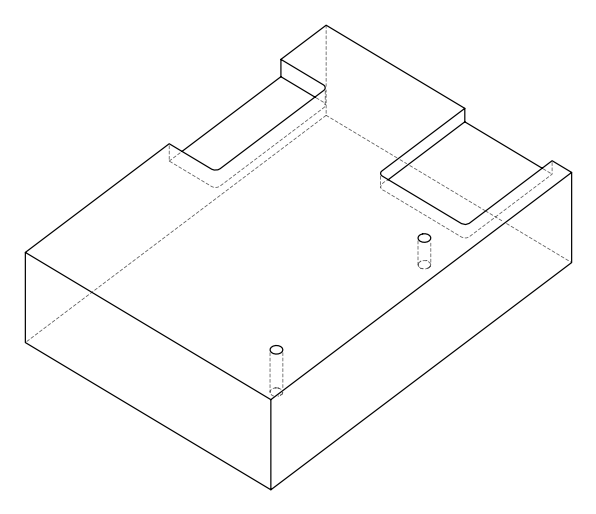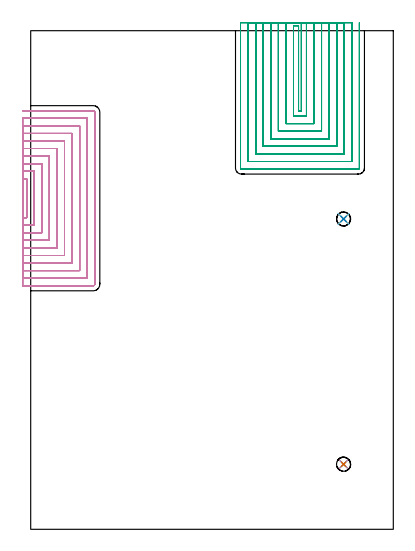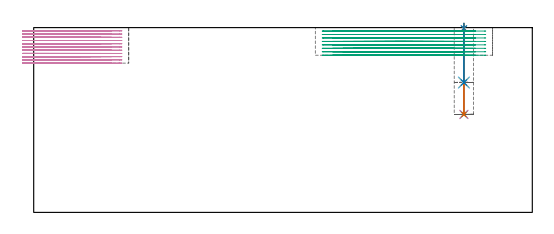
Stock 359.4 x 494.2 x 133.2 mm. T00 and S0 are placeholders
(PLAN: 10 operations, 6 tool changes, 141.7 min)
(1 SPOT_DRILL | STEP1POCKET | NXT0321_9005460120000 | 0.03 min | 3 mm3)
(2 SPOT_DRILL_1 | STEP1POCKET_1 | NXT0321_9005460120000 | 0.03 min | 2 mm3)
(3 DRILL_BLIND_HOLE_INTO_CENTER | STEP1POCKET | UGT0301_480 | 0.26 min | 3424 mm3)
(4 DRILL_TO_ENLARGE_BLIND_HOLE | STEP1POCKET | UGT0301_374 | 0.26 min | 4849 mm3)
(5 DRILL_BLIND_HOLE_INTO_CENTER_1 | STEP1POCKET_1 | UGT0301_480 | 0.17 min | 2127 mm3)
(6 DRILL_TO_ENLARGE_BLIND_HOLE_1 | STEP1POCKET_1 | UGT0301_374 | 0.17 min | 3105 mm3)
(7 BORE_BLIND_HOLE | STEP1POCKET | UGT0332_064 | 0.26 min | 1329 mm3)
(8 BORE_BLIND_HOLE_1 | STEP1POCKET_1 | UGT0332_064 | 0.17 min | 837 mm3)
(9 MILL_SLOT | SLOT_PARTIAL_RECTANGULAR | NXT0201_013 | Follow Part, ap 2.5, ae 75% | 57.04 min | 361140 mm3)
(10 MILL_SLOT_1 | SLOT_PARTIAL_RECTANGULAR_1 | NXT0201_013 | Follow Part, ap 2.5, ae 75% | 83.31 min | 321366 mm3)
(TOOL NXT0321_9005460120000 | NC Spot Drill, 142deg, 12mm, Carbide, Uncoated | D12 PA142 FL30 Z2)
(TOOL UGT0301_480 | Carbide Drill 8.5 mm | D8.5 PA118 FL75 Z2)
(TOOL UGT0301_374 | Twist Drill Flat Bottom 13 mm | D13 PA180 FL101 Z2)
(TOOL UGT0332_064 | 14 mm Boring Bar Slip Fit | D14)
(TOOL NXT0201_013 | ENDMILL 10mm | D10 FL30 Z4)
(OP 1 SPOT_DRILL)
G17 G21 G94 G90
T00 M6
G54
G17 G0 G90 X310.1 Y64.5 S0 M3
G43 Z143.2 H0
G94 G81 G98 Z132.589 F250. R136.2
G80
M5
M2
(OP 2 SPOT_DRILL_1)
G17 G21 G94 G90
T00 M6
G54
G17 G0 G90 X310.1 Y307.6 S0 M3
G43 Z143.2 H0
G94 G81 G98 Z132.589 F250. R136.2
G80
M5
M2
(OP 3 DRILL_BLIND_HOLE_INTO_CENTER)
G17 G21 G94 G90
T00 M6
G54
G17 G0 G90 X310.1 Y64.5 S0 M3
G43 Z143.2 H0
G94 G81 G98 Z70.6 F250. R135.2
G80
M5
M2
(OP 4 DRILL_TO_ENLARGE_BLIND_HOLE)
G17 G21 G94 G90
T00 M6
G54
G17 G0 G90 X310.1 Y64.5 S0 M3
G43 Z143.2 H0
G94 G73 G98 Z70.6 F250. Q12.52 R135.2
G80
M5
M2
(OP 5 DRILL_BLIND_HOLE_INTO_CENTER_1)
G17 G21 G94 G90
T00 M6
G54
G17 G0 G90 X310.1 Y307.6 S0 M3
G43 Z143.2 H0
G94 G81 G98 Z93.6 F250. R135.2
G80
M5
M2
(OP 6 DRILL_TO_ENLARGE_BLIND_HOLE_1)
G17 G21 G94 G90
T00 M6
G54
G17 G0 G90 X310.1 Y307.6 S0 M3
G43 Z143.2 H0
G94 G73 G98 Z93.6 F250. Q9.9 R135.2
G80
M5
M2
(OP 7 BORE_BLIND_HOLE)
G17 G21 G94 G90
T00 M6
G54
G17 G0 G90 X310.1 Y64.5 S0 M3
G43 Z143.2 H0
G94 G85 G98 Z70.6 F250. R135.2
G80
M5
M2
(OP 8 BORE_BLIND_HOLE_1)
G17 G21 G94 G90
T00 M6
G54
G17 G0 G90 X310.1 Y307.6 S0 M3
G43 Z143.2 H0
G94 G85 G98 Z93.6 F250. R135.2
G80
M5
M2
(OP 9 MILL_SLOT)
G17 G21 G94 G90
T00 M6
G54
G17 G0 G90 X268.3 Y502.2 S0 M3
G43 Z143.2 H0
Z130.712
G94 G1 Y499.2 F250.
Y414.6 F500.
X265.5
Y499.2
X260.5
Y409.6
X273.3
Y499.2
Y502.2 F250.
X253.
Y499.2
Y402.1 F500.
X280.8
Y499.2
Y502.2 F250.
X245.5
Y499.2
Y394.6 F500.
X288.3
Y499.2
Y502.2 F250.
X238.
Y499.2
Y387.1 F500.
X295.8
Y499.2
Y502.2 F250.
X230.5
Y499.2
Y379.6 F500.
X303.3
Y499.2
Y502.2 F250.
X223.
Y499.2
Y372.1 F500.
X310.8
Y499.2
Y502.2 F250.
X215.5
Y499.2
Y364.6 F500.
X318.3
Y499.2
Y502.2 F250.
X208.
Y499.2
Y358. F500.
G3 X208.9 Y357.1 R0.9
G1 X324.9
G3 X325.8 Y358. R0.9
G1 Y499.2
Y502.2 F250.
G0 X268.3 Z128.225
G1 Y499.2
Y414.6 F500.
X265.5
Y499.2
X260.5
Y409.6
X273.3
Y499.2
Y502.2 F250.
X253.
Y499.2
Y402.1 F500.
X280.8
Y499.2
Y502.2 F250.
X245.5
Y499.2
Y394.6 F500.
X288.3
Y499.2
Y502.2 F250.
X238.
Y499.2
Y387.1 F500.
X295.8
Y499.2
Y502.2 F250.
X230.5
Y499.2
Y379.6 F500.
X303.3
Y499.2
Y502.2 F250.
X223.
Y499.2
Y372.1 F500.
X310.8
Y499.2
Y502.2 F250.
X215.5
Y499.2
Y364.6 F500.
X318.3
Y499.2
Y502.2 F250.
X208.
Y499.2
Y358. F500.
G3 X208.9 Y357.1 R0.9
G1 X324.9
G3 X325.8 Y358. R0.9
G1 Y499.2
Y502.2 F250.
G0 X268.3 Z125.737
G1 Y499.2
Y414.6 F500.
X265.5
Y499.2
X260.5
Y409.6
X273.3
Y499.2
Y502.2 F250.
X253.
Y499.2
Y402.1 F500.
X280.8
Y499.2
Y502.2 F250.
X245.5
Y499.2
Y394.6 F500.
X288.3
Y499.2
Y502.2 F250.
X238.
Y499.2
Y387.1 F500.
X295.8
Y499.2
Y502.2 F250.
X230.5
Y499.2
Y379.6 F500.
X303.3
Y499.2
Y502.2 F250.
X223.
Y499.2
Y372.1 F500.
X310.8
Y499.2
Y502.2 F250.
X215.5
Y499.2
Y364.6 F500.
X318.3
Y499.2
Y502.2 F250.
X208.
Y499.2
Y358. F500.
G3 X208.9 Y357.1 R0.9
G1 X324.9
G3 X325.8 Y358. R0.9
G1 Y499.2
Y502.2 F250.
G0 X268.3 Z123.25
G1 Y499.2
Y414.6 F500.
X265.5
Y499.2
X260.5
Y409.6
X273.3
Y499.2
Y502.2 F250.
X253.
Y499.2
Y402.1 F500.
X280.8
Y499.2
Y502.2 F250.
X245.5
Y499.2
Y394.6 F500.
X288.3
Y499.2
Y502.2 F250.
X238.
Y499.2
Y387.1 F500.
X295.8
Y499.2
Y502.2 F250.
X230.5
Y499.2
Y379.6 F500.
X303.3
Y499.2
Y502.2 F250.
X223.
Y499.2
Y372.1 F500.
X310.8
Y499.2
Y502.2 F250.
X215.5
Y499.2
Y364.6 F500.
X318.3
Y499.2
Y502.2 F250.
X208.
Y499.2
Y358. F500.
G3 X208.9 Y357.1 R0.9
G1 X324.9
G3 X325.8 Y358. R0.9
G1 Y499.2
Y502.2 F250.
G0 X268.3 Z120.762
G1 Y499.2
Y414.6 F500.
X265.5
Y499.2
X260.5
Y409.6
X273.3
Y499.2
Y502.2 F250.
X253.
Y499.2
Y402.1 F500.
X280.8
Y499.2
Y502.2 F250.
X245.5
Y499.2
Y394.6 F500.
X288.3
Y499.2
Y502.2 F250.
X238.
Y499.2
Y387.1 F500.
X295.8
Y499.2
Y502.2 F250.
X230.5
Y499.2
Y379.6 F500.
X303.3
Y499.2
Y502.2 F250.
X223.
Y499.2
Y372.1 F500.
X310.8
Y499.2
Y502.2 F250.
X215.5
Y499.2
Y364.6 F500.
X318.3
Y499.2
Y502.2 F250.
X208.
Y499.2
Y358. F500.
G3 X208.9 Y357.1 R0.9
G1 X324.9
G3 X325.8 Y358. R0.9
G1 Y499.2
Y502.2 F250.
G0 X268.3 Z118.275
G1 Y499.2
Y414.6 F500.
X265.5
Y499.2
X260.5
Y409.6
X273.3
Y499.2
Y502.2 F250.
X253.
Y499.2
Y402.1 F500.
X280.8
Y499.2
Y502.2 F250.
X245.5
Y499.2
Y394.6 F500.
X288.3
Y499.2
Y502.2 F250.
X238.
Y499.2
Y387.1 F500.
X295.8
Y499.2
Y502.2 F250.
X230.5
Y499.2
Y379.6 F500.
X303.3
Y499.2
Y502.2 F250.
X223.
Y499.2
Y372.1 F500.
X310.8
Y499.2
Y502.2 F250.
X215.5
Y499.2
Y364.6 F500.
X318.3
Y499.2
Y502.2 F250.
X208.
Y499.2
Y358. F500.
G3 X208.9 Y357.1 R0.9
G1 X324.9
G3 X325.8 Y358. R0.9
G1 Y499.2
Y502.2 F250.
G0 X268.3 Z115.787
G1 Y499.2
Y414.6 F500.
X265.5
Y499.2
X260.5
Y409.6
X273.3
Y499.2
Y502.2 F250.
X253.
Y499.2
Y402.1 F500.
X280.8
Y499.2
Y502.2 F250.
X245.5
Y499.2
Y394.6 F500.
X288.3
Y499.2
Y502.2 F250.
X238.
Y499.2
Y387.1 F500.
X295.8
Y499.2
Y502.2 F250.
X230.5
Y499.2
Y379.6 F500.
X303.3
Y499.2
Y502.2 F250.
X223.
Y499.2
Y372.1 F500.
X310.8
Y499.2
Y502.2 F250.
X215.5
Y499.2
Y364.6 F500.
X318.3
Y499.2
Y502.2 F250.
X208.
Y499.2
Y358. F500.
G3 X208.9 Y357.1 R0.9
G1 X324.9
G3 X325.8 Y358. R0.9
G1 Y499.2
Y502.2 F250.
G0 X268.3 Z113.3
G1 Y499.2
Y414.6 F500.
X265.5
Y499.2
X260.5
Y409.6
X273.3
Y499.2
Y502.2 F250.
X253.
Y499.2
Y402.1 F500.
X280.8
Y499.2
Y502.2 F250.
X245.5
Y499.2
Y394.6 F500.
X288.3
Y499.2
Y502.2 F250.
X238.
Y499.2
Y387.1 F500.
X295.8
Y499.2
Y502.2 F250.
X230.5
Y499.2
Y379.6 F500.
X303.3
Y499.2
Y502.2 F250.
X223.
Y499.2
Y372.1 F500.
X310.8
Y499.2
Y502.2 F250.
X215.5
Y499.2
Y364.6 F500.
X318.3
Y499.2
Y502.2 F250.
X208.
Y499.2
Y358. F500.
G3 X208.9 Y357.1 R0.9
G1 X324.9
G3 X325.8 Y358. R0.9
G1 Y499.2
Y502.2 F250.
G0 Z143.2
M5
M2
(OP 10 MILL_SLOT_1)
G17 G21 G94 G90
T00 M6
G54
G17 G0 G90 X-8. Y308.9 S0 M3
G43 Z143.2 H0
Z130.873
G94 G1 X-5. F250.
X-4. F500.
Y347.4
X-5.
X-8. F250.
Y301.4
X-5.
X3.5 F500.
Y354.9
X-5.
X-8. F250.
Y293.9
X-5.
X11. F500.
Y362.4
X-5.
X-8. F250.
Y286.4
X-5.
X18.5 F500.
Y369.9
X-5.
X-8. F250.
Y278.9
X-5.
X26. F500.
Y377.4
X-5.
X-8. F250.
Y271.4
X-5.
X33.5 F500.
Y384.9
X-5.
X-8. F250.
Y263.9
X-5.
X41. F500.
Y392.4
X-5.
X-8. F250.
Y256.4
X-5.
X48.5 F500.
Y399.9
X-5.
X-8. F250.
Y248.9
X-5.
X56. F500.
Y407.4
X-5.
X-8. F250.
Y241.4
X-5.
X62. F500.
G3 X63.5 Y242.9 R1.5
G1 Y413.4
G3 X62. Y414.9 R1.5
G1 X-5.
X-8. F250.
G0 Y308.9 Z128.545
G1 X-5.
X-4. F500.
Y347.4
X-5.
X-8. F250.
Y301.4
X-5.
X3.5 F500.
Y354.9
X-5.
X-8. F250.
Y293.9
X-5.
X11. F500.
Y362.4
X-5.
X-8. F250.
Y286.4
X-5.
X18.5 F500.
Y369.9
X-5.
X-8. F250.
Y278.9
X-5.
X26. F500.
Y377.4
X-5.
X-8. F250.
Y271.4
X-5.
X33.5 F500.
Y384.9
X-5.
X-8. F250.
Y263.9
X-5.
X41. F500.
Y392.4
X-5.
X-8. F250.
Y256.4
X-5.
X48.5 F500.
Y399.9
X-5.
X-8. F250.
Y248.9
X-5.
X56. F500.
Y407.4
X-5.
X-8. F250.
Y241.4
X-5.
X62. F500.
G3 X63.5 Y242.9 R1.5
G1 Y413.4
G3 X62. Y414.9 R1.5
G1 X-5.
X-8. F250.
G0 Y308.9 Z126.218
G1 X-5.
X-4. F500.
Y347.4
X-5.
X-8. F250.
Y301.4
X-5.
X3.5 F500.
Y354.9
X-5.
X-8. F250.
Y293.9
X-5.
X11. F500.
Y362.4
X-5.
X-8. F250.
Y286.4
X-5.
X18.5 F500.
Y369.9
X-5.
X-8. F250.
Y278.9
X-5.
X26. F500.
Y377.4
X-5.
X-8. F250.
Y271.4
X-5.
X33.5 F500.
Y384.9
X-5.
X-8. F250.
Y263.9
X-5.
X41. F500.
Y392.4
X-5.
X-8. F250.
Y256.4
X-5.
X48.5 F500.
Y399.9
X-5.
X-8. F250.
Y248.9
X-5.
X56. F500.
Y407.4
X-5.
X-8. F250.
Y241.4
X-5.
X62. F500.
G3 X63.5 Y242.9 R1.5
G1 Y413.4
G3 X62. Y414.9 R1.5
G1 X-5.
X-8. F250.
G0 Y308.9 Z123.891
G1 X-5.
X-4. F500.
Y347.4
X-5.
X-8. F250.
Y301.4
X-5.
X3.5 F500.
Y354.9
X-5.
X-8. F250.
Y293.9
X-5.
X11. F500.
Y362.4
X-5.
X-8. F250.
Y286.4
X-5.
X18.5 F500.
Y369.9
X-5.
X-8. F250.
Y278.9
X-5.
X26. F500.
Y377.4
X-5.
X-8. F250.
Y271.4
X-5.
X33.5 F500.
Y384.9
X-5.
X-8. F250.
Y263.9
X-5.
X41. F500.
Y392.4
X-5.
X-8. F250.
Y256.4
X-5.
X48.5 F500.
Y399.9
X-5.
X-8. F250.
Y248.9
X-5.
X56. F500.
Y407.4
X-5.
X-8. F250.
Y241.4
X-5.
X62. F500.
G3 X63.5 Y242.9 R1.5
G1 Y413.4
G3 X62. Y414.9 R1.5
G1 X-5.
X-8. F250.
G0 Y308.9 Z121.564
G1 X-5.
X-4. F500.
Y347.4
X-5.
X-8. F250.
Y301.4
X-5.
X3.5 F500.
Y354.9
X-5.
X-8. F250.
Y293.9
X-5.
X11. F500.
Y362.4
X-5.
X-8. F250.
Y286.4
X-5.
X18.5 F500.
Y369.9
X-5.
X-8. F250.
Y278.9
X-5.
X26. F500.
Y377.4
X-5.
X-8. F250.
Y271.4
X-5.
X33.5 F500.
Y384.9
X-5.
X-8. F250.
Y263.9
X-5.
X41. F500.
Y392.4
X-5.
X-8. F250.
Y256.4
X-5.
X48.5 F500.
Y399.9
X-5.
X-8. F250.
Y248.9
X-5.
X56. F500.
Y407.4
X-5.
X-8. F250.
Y241.4
X-5.
X62. F500.
G3 X63.5 Y242.9 R1.5
G1 Y413.4
G3 X62. Y414.9 R1.5
G1 X-5.
X-8. F250.
G0 Y308.9 Z119.236
G1 X-5.
X-4. F500.
Y347.4
X-5.
X-8. F250.
Y301.4
X-5.
X3.5 F500.
Y354.9
X-5.
X-8. F250.
Y293.9
X-5.
X11. F500.
Y362.4
X-5.
X-8. F250.
Y286.4
X-5.
X18.5 F500.
Y369.9
X-5.
X-8. F250.
Y278.9
X-5.
X26. F500.
Y377.4
X-5.
X-8. F250.
Y271.4
X-5.
X33.5 F500.
Y384.9
X-5.
X-8. F250.
Y263.9
X-5.
X41. F500.
Y392.4
X-5.
X-8. F250.
Y256.4
X-5.
X48.5 F500.
Y399.9
X-5.
X-8. F250.
Y248.9
X-5.
X56. F500.
Y407.4
X-5.
X-8. F250.
Y241.4
X-5.
X62. F500.
G3 X63.5 Y242.9 R1.5
G1 Y413.4
G3 X62. Y414.9 R1.5
G1 X-5.
X-8. F250.
G0 Y308.9 Z116.909
G1 X-5.
X-4. F500.
Y347.4
X-5.
X-8. F250.
Y301.4
X-5.
X3.5 F500.
Y354.9
X-5.
X-8. F250.
Y293.9
X-5.
X11. F500.
Y362.4
X-5.
X-8. F250.
Y286.4
X-5.
X18.5 F500.
Y369.9
X-5.
X-8. F250.
Y278.9
X-5.
X26. F500.
Y377.4
X-5.
X-8. F250.
Y271.4
X-5.
X33.5 F500.
Y384.9
X-5.
X-8. F250.
Y263.9
X-5.
X41. F500.
Y392.4
X-5.
X-8. F250.
Y256.4
X-5.
X48.5 F500.
Y399.9
X-5.
X-8. F250.
Y248.9
X-5.
X56. F500.
Y407.4
X-5.
X-8. F250.
Y241.4
X-5.
X62. F500.
G3 X63.5 Y242.9 R1.5
G1 Y413.4
G3 X62. Y414.9 R1.5
G1 X-5.
X-8. F250.
G0 Y308.9 Z114.582
G1 X-5.
X-4. F500.
Y347.4
X-5.
X-8. F250.
Y301.4
X-5.
X3.5 F500.
Y354.9
X-5.
X-8. F250.
Y293.9
X-5.
X11. F500.
Y362.4
X-5.
X-8. F250.
Y286.4
X-5.
X18.5 F500.
Y369.9
X-5.
X-8. F250.
Y278.9
X-5.
X26. F500.
Y377.4
X-5.
X-8. F250.
Y271.4
X-5.
X33.5 F500.
Y384.9
X-5.
X-8. F250.
Y263.9
X-5.
X41. F500.
Y392.4
X-5.
X-8. F250.
Y256.4
X-5.
X48.5 F500.
Y399.9
X-5.
X-8. F250.
Y248.9
X-5.
X56. F500.
Y407.4
X-5.
X-8. F250.
Y241.4
X-5.
X62. F500.
G3 X63.5 Y242.9 R1.5
G1 Y413.4
G3 X62. Y414.9 R1.5
G1 X-5.
X-8. F250.
G0 Y308.9 Z112.255
G1 X-5.
X-4. F500.
Y347.4
X-5.
X-8. F250.
Y301.4
X-5.
X3.5 F500.
Y354.9
X-5.
X-8. F250.
Y293.9
X-5.
X11. F500.
Y362.4
X-5.
X-8. F250.
Y286.4
X-5.
X18.5 F500.
Y369.9
X-5.
X-8. F250.
Y278.9
X-5.
X26. F500.
Y377.4
X-5.
X-8. F250.
Y271.4
X-5.
X33.5 F500.
Y384.9
X-5.
X-8. F250.
Y263.9
X-5.
X41. F500.
Y392.4
X-5.
X-8. F250.
Y256.4
X-5.
X48.5 F500.
Y399.9
X-5.
X-8. F250.
Y248.9
X-5.
X56. F500.
Y407.4
X-5.
X-8. F250.
Y241.4
X-5.
X62. F500.
G3 X63.5 Y242.9 R1.5
G1 Y413.4
G3 X62. Y414.9 R1.5
G1 X-5.
X-8. F250.
G0 Y308.9 Z109.927
G1 X-5.
X-4. F500.
Y347.4
X-5.
X-8. F250.
Y301.4
X-5.
X3.5 F500.
Y354.9
X-5.
X-8. F250.
Y293.9
X-5.
X11. F500.
Y362.4
X-5.
X-8. F250.
Y286.4
X-5.
X18.5 F500.
Y369.9
X-5.
X-8. F250.
Y278.9
X-5.
X26. F500.
Y377.4
X-5.
X-8. F250.
Y271.4
X-5.
X33.5 F500.
Y384.9
X-5.
X-8. F250.
Y263.9
X-5.
X41. F500.
Y392.4
X-5.
X-8. F250.
Y256.4
X-5.
X48.5 F500.
Y399.9
X-5.
X-8. F250.
Y248.9
X-5.
X56. F500.
Y407.4
X-5.
X-8. F250.
Y241.4
X-5.
X62. F500.
G3 X63.5 Y242.9 R1.5
G1 Y413.4
G3 X62. Y414.9 R1.5
G1 X-5.
X-8. F250.
G0 Y308.9 Z107.6
G1 X-5.
X-4. F500.
Y347.4
X-5.
X-8. F250.
Y301.4
X-5.
X3.5 F500.
Y354.9
X-5.
X-8. F250.
Y293.9
X-5.
X11. F500.
Y362.4
X-5.
X-8. F250.
Y286.4
X-5.
X18.5 F500.
Y369.9
X-5.
X-8. F250.
Y278.9
X-5.
X26. F500.
Y377.4
X-5.
X-8. F250.
Y271.4
X-5.
X33.5 F500.
Y384.9
X-5.
X-8. F250.
Y263.9
X-5.
X41. F500.
Y392.4
X-5.
X-8. F250.
Y256.4
X-5.
X48.5 F500.
Y399.9
X-5.
X-8. F250.
Y248.9
X-5.
X56. F500.
Y407.4
X-5.
X-8. F250.
Y241.4
X-5.
X62. F500.
G3 X63.5 Y242.9 R1.5
G1 Y413.4
G3 X62. Y414.9 R1.5
G1 X-5.
X-8. F250.
G0 Z143.2
M5
M2
